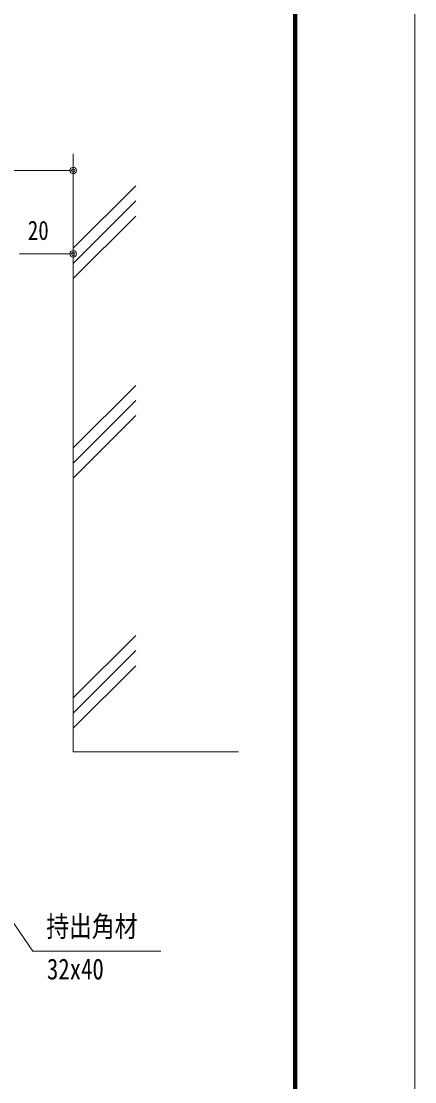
# Model space of a CAD drawing. Units: millimetres, scale not verified. Extents: x -3554 to 3554, y -1188 to 1188.
# Drawn here: x -466 to -190, y -756 to -12 of the extents above; entities that cross this region are included whole.
import ezdxf
from ezdxf.enums import TextEntityAlignment as Align

# ---------------------------------------------------------------- set-up
doc = ezdxf.new("R2010")
doc.units = ezdxf.units.MM
doc.header["$LTSCALE"] = 8
for name, color, linetype, lineweight in [('0-0_0', 7, 'Continuous', 18), ('0-1_DEFPOINTS', 5, 'Continuous', 18), ('0-4_WAKU', 7, 'Continuous', 18), ('0-6_2躯体線', 4, 'Continuous', 18), ('0-9_1手摺寸法', 3, 'Continuous', 18)]:
    doc.layers.add(name, color=color, linetype=linetype, lineweight=lineweight)
doc.styles.add('ＭＳ ゴシック', font='')
doc.styles.get('ＭＳ ゴシック').set_extended_font_data('MS Gothic')

msp = doc.modelspace()

# ---------------------------------------------------------------- linework, layer by layer
at = {"layer": '0-0_0'}
for p, q in [((-432.083, -116.306), (-434.383, -116.306)), ((-467.483, -174.811), (-465.183, -174.811)), ((-432.083, -174.811), (-434.383, -174.811))]:
    msp.add_line(p, q, dxfattribs=at)
msp.add_lwpolyline([(-532.616, -555.668), (-526.952, -563.909), (-458.155, -664.014), (-368.344, -664.014)], dxfattribs=at)
for centre, radius in [((-429.783, -116.306), 2.3), ((-429.783, -116.306), 1.15), ((-429.783, -174.811), 2.3), ((-429.783, -174.811), 1.15)]:
    msp.add_circle(centre, radius, dxfattribs=at)
at = {"layer": '0-1_DEFPOINTS'}
msp.add_line((-190.142, -1188), (-190.142, 1188), dxfattribs=at)
at = {"layer": '0-4_WAKU'}
for p, q in [((-274.742, -1127.4), (-274.742, 1131.4)), ((-274.142, -1128), (-274.142, 1132)), ((-273.542, -1128.6), (-273.542, 1132.6)), ((-272.942, -1129.2), (-272.942, 1133.2)), ((-275.342, -1126.8), (-275.342, 1130.8))]:
    msp.add_line(p, q, dxfattribs=at)
at = {"layer": '0-6_2躯体線'}
for p, q in [((-385.952, -127.017), (-429.783, -170.847)), ((-385.952, -137.625), (-429.783, -181.456)), ((-385.952, -148.234), (-429.783, -192.064)), ((-385.952, -267.069), (-429.783, -310.899)), ((-385.952, -277.678), (-429.783, -321.508)), ((-385.952, -288.287), (-429.783, -332.117)), ((-385.952, -442.537), (-429.783, -486.367)), ((-385.952, -453.146), (-429.783, -496.976)), ((-385.952, -463.755), (-429.783, -507.585))]:
    msp.add_line(p, q, dxfattribs=at)
msp.add_lwpolyline([(-429.783, -104.65), (-429.783, -524.168), (-313.891, -524.168)], dxfattribs=at)
at = {"layer": '0-9_1手摺寸法'}
for p, q in [((-625.183, -116.306), (-434.383, -116.306)), ((-465.183, -174.811), (-434.383, -174.811))]:
    msp.add_line(p, q, dxfattribs=at)

# ---------------------------------------------------------------- texts
at = {"layer": '0-0_0', "style": 'ＭＳ ゴシック', "width": 0.8}
for s, p in [('持出角材', (-448.72, -658.311)), ('32x40', (-448.264, -688.243))]:
    msp.add_text(s, height=14.66, dxfattribs=at).set_placement(p, align=Align.BOTTOM_LEFT)
at = {"layer": '0-9_1手摺寸法', "color": 7, "style": 'ＭＳ ゴシック', "width": 0.8}
msp.add_text('20', height=13.49, dxfattribs=at).set_placement((-461.699, -169.061), align=Align.BOTTOM_LEFT)

doc.saveas('drawing.dxf')
